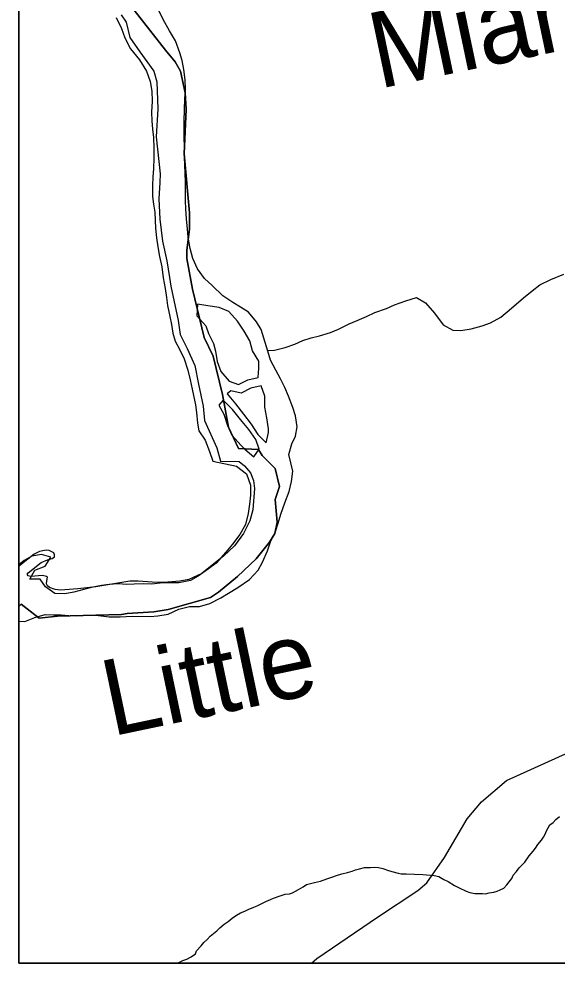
# Model space of a CAD drawing. Extents: x 0 to 34, y 0 to 22.
# Drawn here: x 12.477 to 13.819, y 7.681 to 10.035 of the extents above; entities that cross this region are included whole.
import ezdxf

# ---------------------------------------------------------------- set-up
doc = ezdxf.new("R2010")
doc.units = 0
for name, color, linetype in [('AP_X_Lights', 7, 'Continuous'), ('GM_X_Corporation', 7, 'Continuous'), ('GM_X_Section', 7, 'Continuous'), ('GM_X_Section_Text', 7, 'Continuous'), ('GM_X_Unincorporated_Location', 7, 'Continuous'), ('SH_Data', 7, 'Continuous'), ('SH_Text', 7, 'Continuous')]:
    doc.layers.add(name, color=color, linetype=linetype)

msp = doc.modelspace()

# ---------------------------------------------------------------- linework, layer by layer
at = {"layer": 'AP_X_Lights'}
msp.add_lwpolyline([(13.2063, 7.6808), (13.22, 7.6925), (13.3527, 7.7832), (13.371, 7.7957), (13.4716, 7.8618), (13.4942, 7.8808), (13.5378, 7.944), (13.5946, 8.0402), (13.6301, 8.0832), (13.6923, 8.1359), (14.7003, 8.5919), (15.0872, 8.77), (15.1265, 8.7881), (15.1718, 8.794)], dxfattribs=at)
at = {"layer": 'GM_X_Corporation'}
for points in [[(12.4767, 8.5699), (12.4821, 8.5754), (12.5277, 8.5408), (12.5731, 8.546), (12.7328, 8.5499), (12.7469, 8.5529), (12.8132, 8.5567), (12.8489, 8.5629), (12.9547, 8.5926), (12.9746, 8.6056), (13.0217, 8.6449), (13.0681, 8.6889), (13.1016, 8.7307), (13.115, 8.7517), (13.1207, 8.7805), (13.1157, 8.8366), (13.1265, 8.8695), (13.1158, 8.9137), (13.0837, 8.9463), (13.0744, 8.9613), (13.0245, 8.9638), (12.9993, 9.0171), (12.9842, 9.0982), (12.9611, 9.194), (12.9388, 9.2408), (12.9098, 9.3614), (12.8959, 9.4379), (12.8957, 9.4579), (12.9024, 9.5114), (12.9021, 9.5516), (12.8885, 9.699), (12.8936, 9.8101), (12.8913, 9.8509), (12.8795, 9.9052), (12.8664, 9.9284), (12.8421, 9.9573), (12.7639, 10.0566)], [(12.7639, 10.0566), (12.8421, 9.9573), (12.8664, 9.9284), (12.8795, 9.9052), (12.8913, 9.8509), (12.8936, 9.8101), (12.8885, 9.699), (12.9021, 9.5516), (12.9024, 9.5114), (12.8957, 9.4579), (12.8959, 9.4379), (12.9098, 9.3614), (12.9388, 9.2408), (12.9611, 9.194), (12.9842, 9.0982), (12.9993, 9.0171), (13.0245, 8.9638), (13.0744, 8.9613), (13.0837, 8.9463), (13.1158, 8.9137), (13.1265, 8.8695), (13.1157, 8.8366), (13.1207, 8.7805), (13.115, 8.7517), (13.1016, 8.7307), (13.0681, 8.6889), (13.0217, 8.6449), (12.9746, 8.6056), (12.9547, 8.5926), (12.8489, 8.5629), (12.8132, 8.5567), (12.7469, 8.5529), (12.7328, 8.5499), (12.5731, 8.546), (12.5277, 8.5408), (12.4821, 8.5754), (12.4767, 8.5699)]]:
    msp.add_lwpolyline(points, dxfattribs=at)
at = {"layer": 'GM_X_Section'}
for points in [[(13.0968, 9.208), (13.114, 9.2092), (13.1407, 9.2161), (13.1644, 9.2238), (13.1844, 9.2331), (13.2058, 9.2402), (13.2264, 9.2449), (13.254, 9.2533), (13.2739, 9.2611), (13.3001, 9.2748), (13.32, 9.2827), (13.3438, 9.2934), (13.3645, 9.3027), (13.3937, 9.3133), (13.4129, 9.3219), (13.4412, 9.3318), (13.468, 9.3402), (13.4904, 9.3274), (13.5132, 9.3017), (13.5344, 9.2723), (13.5591, 9.2594), (13.5788, 9.2581), (13.6047, 9.262), (13.6322, 9.2696), (13.6529, 9.2774), (13.6783, 9.2911), (13.7054, 9.314), (13.735, 9.3398), (13.7567, 9.3567), (13.776, 9.3721), (13.8029, 9.3851), (13.8352, 9.3986)], [(13.0623, 7.8205), (13.0708, 7.824), (13.0923, 7.834), (13.1039, 7.839), (13.1116, 7.8425), (13.1285, 7.8488), (13.1408, 7.8523), (13.1514, 7.8535), (13.1591, 7.8563), (13.1738, 7.8642), (13.1854, 7.8707), (13.1939, 7.8765), (13.2138, 7.8819), (13.2291, 7.8853), (13.2445, 7.8909), (13.2568, 7.8951), (13.2691, 7.8993), (13.2821, 7.9034), (13.2959, 7.9068), (13.3074, 7.9102), (13.3158, 7.913), (13.3258, 7.9158), (13.3388, 7.9192), (13.3533, 7.9195), (13.3632, 7.9199), (13.373, 7.9189), (13.3844, 7.917), (13.3987, 7.9113), (13.407, 7.9095), (13.4221, 7.9052), (13.4296, 7.9035), (13.4425, 7.9031), (13.4843, 7.9018), (13.5124, 7.8995), (13.5237, 7.8968), (13.5364, 7.8896), (13.5469, 7.884), (13.5626, 7.8744), (13.5746, 7.8687), (13.5918, 7.8598), (13.6009, 7.8565), (13.6137, 7.8546), (13.6327, 7.854), (13.6403, 7.8538), (13.6495, 7.8558), (13.6609, 7.8577), (13.6694, 7.8605), (13.6771, 7.8633), (13.6863, 7.8676), (13.6934, 7.8757), (13.6989, 7.8831), (13.706, 7.892), (13.7093, 7.9003), (13.7179, 7.9092), (13.7243, 7.9181), (13.7384, 7.9328), (13.7487, 7.9485), (13.7589, 7.9603), (13.7652, 7.9677), (13.7708, 7.9767), (13.7802, 7.987), (13.785, 7.9945), (13.789, 8.0027), (13.7923, 8.0102), (13.8003, 8.0252), (13.8089, 8.0317), (13.8159, 8.0391), (13.8245, 8.0464)], [(12.8726, 7.6808), (12.8859, 7.6876), (12.8951, 7.6903), (12.9067, 7.6968), (12.9168, 7.7041), (12.9193, 7.7116), (12.9311, 7.7242), (12.9381, 7.7323), (12.9459, 7.7397), (12.9538, 7.7478), (12.9623, 7.7544), (12.9701, 7.761), (12.978, 7.7691), (12.9889, 7.7779), (12.9982, 7.7844), (13.0083, 7.7925), (13.0192, 7.8005), (13.0292, 7.8063), (13.04, 7.8105), (13.0484, 7.8141), (13.0623, 7.8205)]]:
    msp.add_lwpolyline(points, dxfattribs=at)
at = {"layer": 'GM_X_Section_Text'}
for p, q in [((13.005, 9.108), (12.9957, 9.0999)), ((12.9862, 9.0842), (12.9752, 9.0723)), ((12.96, 8.9321), (13.0196, 8.9195))]:
    msp.add_line(p, q, dxfattribs=at)
for points in [[(12.891, 9.8829), (12.8879, 9.9088), (12.884, 9.931), (12.8777, 9.9501), (12.8671, 9.9801), (12.8526, 10.0056), (12.8367, 10.0334), (12.8266, 10.0542)], [(12.7193, 10.0389), (12.7322, 10.0111), (12.7406, 9.9881), (12.7551, 9.9603), (12.7778, 9.9331), (12.7953, 9.9052), (12.8037, 9.8792), (12.8083, 9.8547), (12.8092, 9.8304), (12.8077, 9.8023), (12.8086, 9.7809), (12.8103, 9.7604), (12.812, 9.739), (12.8128, 9.7132), (12.8129, 9.6873), (12.8122, 9.6622), (12.8109, 9.6402), (12.8096, 9.6205), (12.8103, 9.5923), (12.8121, 9.5733), (12.8153, 9.5534), (12.8163, 9.5321), (12.8173, 9.5131), (12.8197, 9.4894), (12.8228, 9.4665), (12.8275, 9.4428), (12.8329, 9.4168), (12.8367, 9.3894), (12.8413, 9.3626), (12.8444, 9.3405), (12.8477, 9.3206), (12.853, 9.2931), (12.857, 9.2732), (12.8602, 9.2519), (12.8665, 9.2312), (12.8774, 9.2119), (12.8888, 9.1872), (12.8979, 9.1596), (12.9034, 9.1351), (12.9088, 9.1122), (12.9168, 9.0724), (12.9193, 9.0533), (12.9224, 9.0274), (12.9257, 9.0083), (12.941, 8.9843), (12.9516, 8.9566), (12.96, 8.9321)], [(13.1595, 8.9075), (13.1501, 8.9489), (13.1577, 8.9753), (13.1666, 8.9949), (13.1702, 9.0183), (13.1664, 9.0458), (13.1594, 9.0665), (13.1488, 9.0942), (13.1395, 9.1157), (13.1287, 9.1373), (13.1172, 9.1589), (13.1042, 9.1844), (13.0972, 9.2066), (13.0805, 9.2603), (13.0688, 9.2796), (13.049, 9.3037), (13.0296, 9.3164), (13.0102, 9.3276), (12.9849, 9.3443), (12.959, 9.3701), (12.9398, 9.3881), (12.9222, 9.4121), (12.9108, 9.4375), (12.9039, 9.4628), (12.8986, 9.4911), (12.8969, 9.5109), (12.8945, 9.5368), (12.8929, 9.5612), (12.8919, 9.5817), (12.8925, 9.6007), (12.8924, 9.6274), (12.8915, 9.6509), (12.8906, 9.67), (12.8896, 9.6913), (12.8896, 9.7172), (12.8886, 9.7392), (12.8892, 9.7597), (12.889, 9.7803), (12.8898, 9.8091), (12.8905, 9.835), (12.8919, 9.86), (12.891, 9.8829)], [(13.0753, 9.1814), (13.0593, 9.2077), (13.0524, 9.2322), (13.0386, 9.2569), (13.0219, 9.2817), (13.0005, 9.3058), (12.9758, 9.3156), (12.9478, 9.3194), (12.9221, 9.3239), (12.9206, 9.2951)], [(12.9206, 9.2951), (12.9427, 9.2701), (12.9497, 9.2509), (12.9619, 9.2255), (12.9667, 9.2064), (12.9714, 9.1812), (12.9805, 9.1558), (13.0011, 9.1317), (13.0244, 9.1234), (13.0475, 9.135), (13.0734, 9.1411), (13.0748, 9.1639), (13.0753, 9.1814)], [(13.0993, 9.0036), (13.0995, 9.0127), (13.095, 9.0402), (13.0904, 9.0669), (13.0896, 9.0943), (13.0812, 9.1204), (13.0553, 9.1142), (13.0307, 9.102), (13.005, 9.108)], [(12.9957, 9.0999), (13.017, 9.075), (13.0368, 9.0494), (13.0559, 9.0245), (13.0726, 8.999), (13.0933, 8.9779), (13.0993, 9.0036)], [(12.9752, 9.0723), (12.9875, 9.0492), (12.9966, 9.0216), (13.0073, 8.9969), (13.0309, 8.9712), (13.0398, 8.9626)], [(13.0398, 8.9626), (13.0627, 8.943), (13.0762, 8.9624), (13.0677, 8.9862), (13.0502, 9.0117), (13.0296, 9.0366), (13.009, 9.0608), (12.9862, 9.0842)], [(13.0196, 8.9195), (13.0442, 8.9007), (13.0542, 8.8724), (13.0545, 8.8474), (13.0518, 8.8254), (13.0483, 8.8019), (13.0416, 8.7747), (13.0275, 8.7492), (13.0096, 8.7252), (12.9925, 8.7058), (12.9685, 8.6782), (12.9493, 8.6641), (12.9239, 8.6457), (12.9047, 8.6347), (12.8759, 8.6292), (12.8554, 8.6288), (12.8357, 8.6292), (12.8084, 8.626), (12.7872, 8.6264), (12.7644, 8.6253), (12.7455, 8.625), (12.7243, 8.6261), (12.7016, 8.6251), (12.6826, 8.6224), (12.662, 8.6183), (12.6385, 8.6127), (12.6141, 8.6056), (12.5913, 8.6015), (12.5663, 8.602), (12.5432, 8.6192), (12.5299, 8.6384), (12.5042, 8.6382), (12.5167, 8.6607), (12.5419, 8.6709), (12.5568, 8.6926), (12.5334, 8.6999), (12.5091, 8.6951), (12.49, 8.6848), (12.4767, 8.674)], [(12.4767, 8.5332), (12.4914, 8.5329), (12.5166, 8.5422), (12.5425, 8.5501), (12.5622, 8.5489), (12.5819, 8.5493), (12.6015, 8.5473), (12.6212, 8.5469), (12.6478, 8.5487), (12.675, 8.5474), (12.7022, 8.5446), (12.7295, 8.544), (12.759, 8.5457), (12.8037, 8.5448), (12.8234, 8.5467), (12.8493, 8.5507), (12.8753, 8.5631), (12.9019, 8.5701), (12.9269, 8.5696), (12.9528, 8.5775), (12.9804, 8.5913), (12.9995, 8.6031), (13.0225, 8.6171), (13.0517, 8.637), (13.0734, 8.6609), (13.0844, 8.6804), (13.0964, 8.709), (13.1044, 8.7309), (13.1163, 8.7572), (13.1235, 8.7776), (13.13, 8.8003), (13.1397, 8.8282), (13.1509, 8.8568), (13.1567, 8.8818), (13.1595, 8.9075)]]:
    msp.add_lwpolyline(points, dxfattribs=at)
at = {"layer": 'GM_X_Unincorporated_Location'}
msp.add_lwpolyline([(12.7318, 10.0456), (12.7443, 10.0271), (12.7533, 9.989), (12.7783, 9.9529), (12.8129, 9.9052), (12.8206, 9.8785), (12.823, 9.811), (12.8192, 9.7414), (12.8293, 9.6488), (12.8281, 9.6272), (12.8257, 9.5867), (12.8284, 9.5359), (12.8348, 9.4805), (12.8459, 9.4318), (12.8526, 9.3907), (12.8559, 9.3687), (12.8737, 9.2827), (12.8791, 9.2485), (12.8965, 9.2133), (12.9153, 9.1712), (12.9249, 9.124), (12.9366, 9.0692), (12.9396, 9.0336), (12.9707, 8.9655), (12.9791, 8.9326), (13.026, 8.9317), (13.0394, 8.9207), (13.0541, 8.903), (13.062, 8.8839), (13.0646, 8.8641), (13.0597, 8.8112), (13.0523, 8.7833), (13.0365, 8.7518), (13.0146, 8.7213), (12.9875, 8.6961), (12.9328, 8.6526), (12.9007, 8.6373), (12.8779, 8.6333), (12.8384, 8.6296), (12.8089, 8.631), (12.7741, 8.6333), (12.7536, 8.6329), (12.7187, 8.6276), (12.6685, 8.6189), (12.6237, 8.6138), (12.5804, 8.6109), (12.5676, 8.6127), (12.5533, 8.6176), (12.5481, 8.6215), (12.5452, 8.6268), (12.5461, 8.6336), (12.5478, 8.6434), (12.5456, 8.645), (12.5358, 8.6475), (12.5069, 8.6451), (12.5001, 8.6467), (12.4972, 8.6506), (12.4996, 8.6543), (12.5319, 8.6794), (12.548, 8.6866), (12.5601, 8.6894), (12.5655, 8.6938), (12.5656, 8.6984), (12.5635, 8.7037), (12.5522, 8.7092), (12.5447, 8.7102), (12.5279, 8.7067), (12.5149, 8.7002), (12.4833, 8.6759), (12.4767, 8.6695)], dxfattribs=at)
at = {"layer": 'SH_Data'}
for p, q in [((12.4767, 14.6808), (12.4767, 7.6808)), ((12.4767, 7.6808), (19.4767, 7.6808))]:
    msp.add_line(p, q, dxfattribs=at)
at = {"layer": 'SH_Text'}
for p, q in [((12.4767, 7.6808), (12.4767, 14.6808)), ((19.4767, 7.6808), (12.4767, 7.6808))]:
    msp.add_line(p, q, dxfattribs=at)

# ---------------------------------------------------------------- texts
at = {"layer": 'GM_X_Corporation'}
for s, p in [('Miami', (13.3736, 9.8603)), ('Little', (12.7076, 8.2457))]:
    msp.add_text(s, height=0.1894, rotation=11.8584, dxfattribs=at).set_placement(p)

doc.saveas('drawing.dxf')
